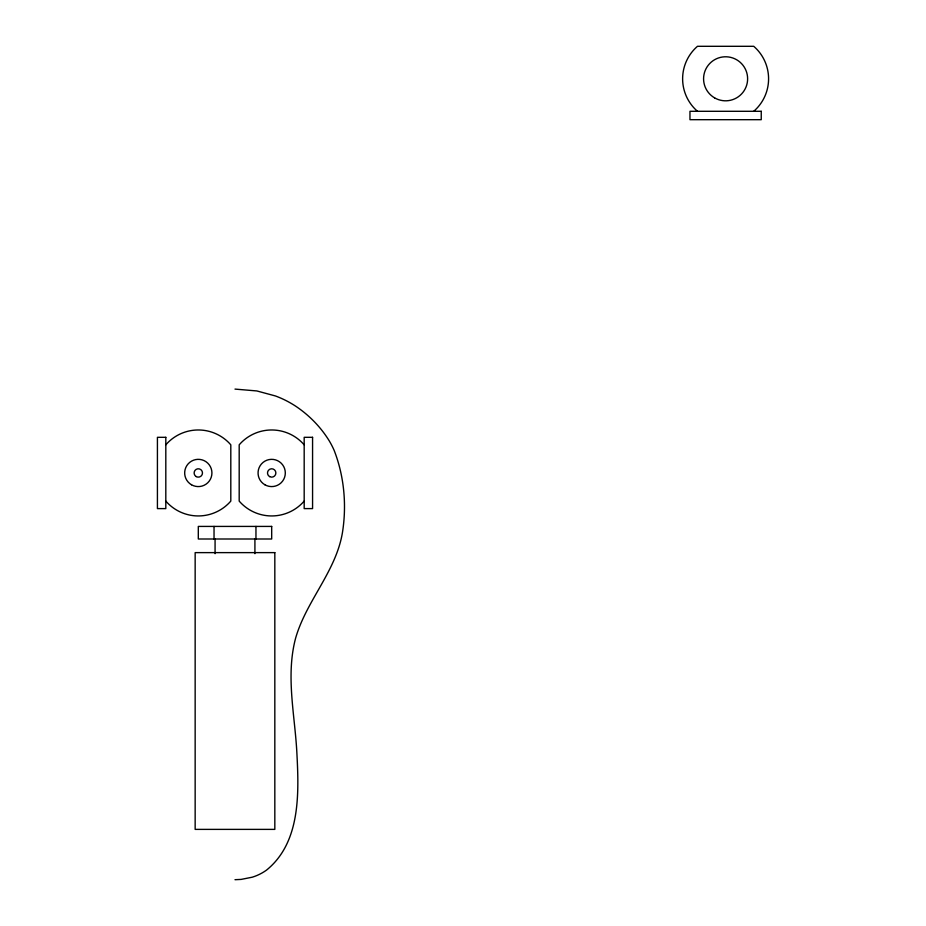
<?xml version="1.0" encoding="UTF-8"?>
<svg xmlns="http://www.w3.org/2000/svg" width="926" height="926" viewBox="0 0 926 926"><rect width="100%" height="100%" fill="white"/><g stroke="black" fill="none" stroke-linecap="round" stroke-linejoin="round"><path stroke-width="1.39" d="M234.996 879.7L241.107 879.411L252.254 877.2A49.807 49.807 0 0 0 266.422 870.197C300.707 842.498 298.971 793.131 296.887 753.185C294.954 714.988 285.555 675.922 295.625 638.118C306.309 600.881 335.86 571.55 342.412 532.797C346.822 505.33 344.264 476.358 334.147 450.372A84 84 0 0 0 329.239 440.845C320.755 427.036 309.134 415.172 295.672 406.178A100.575 100.575 0 0 0 275.462 395.969L256.861 390.946L234.996 389.094M255.958 526.419L255.958 539.001M254.916 539.001L254.916 553.679M215.075 539.001L215.075 553.679M214.033 526.419L214.033 539.001M753.729 111.294A42.978 42.978 0 0 0 753.729 46.3L697.475 46.3A42.978 42.978 0 0 0 697.475 111.294M165.812 501.093A42.978 42.978 0 0 0 230.805 501.093L230.805 444.827A42.978 42.978 0 0 0 165.812 444.827M304.179 501.093A42.978 42.978 0 0 1 239.186 501.093L239.186 444.827A42.978 42.978 0 0 1 304.179 444.827M761.241 111.294L689.963 111.294L689.963 119.686L761.241 119.686L761.241 111.294M165.812 437.315L157.42 437.315L157.42 508.605L165.812 508.605L165.812 437.315M312.571 437.315L304.179 437.315L304.179 508.605L312.571 508.605L312.571 437.315M271.688 526.419L198.303 526.419L198.303 539.001L271.688 539.001L271.688 526.419M274.825 552.625L195.154 552.625L195.154 829.383L274.825 829.383L274.825 552.625M714.594 97.867A22.016 22.016 0 0 0 747.618 78.803A22.016 22.016 0 0 0 714.594 59.727A22.016 22.016 0 0 0 714.594 97.867M196.208 476.589A4.19 4.19 0 0 0 202.493 472.954A4.19 4.19 0 0 0 196.208 469.332A4.19 4.19 0 0 0 196.208 476.589M191.485 484.761A13.624 13.624 0 0 0 211.927 472.954A13.624 13.624 0 0 0 191.485 461.16A13.624 13.624 0 0 0 191.485 484.761M269.593 476.589A4.19 4.19 0 0 0 275.879 472.954A4.19 4.19 0 0 0 269.593 469.332A4.19 4.19 0 0 0 269.593 476.589M264.871 484.761A13.624 13.624 0 0 0 285.312 472.954A13.624 13.624 0 0 0 264.871 461.16A13.624 13.624 0 0 0 264.871 484.761"/></g></svg>
